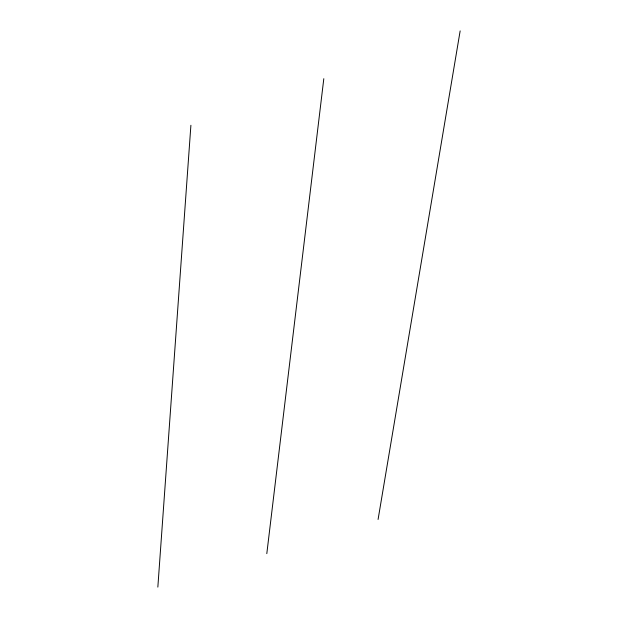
<?xml version="1.0" encoding="UTF-8"?>
<svg xmlns="http://www.w3.org/2000/svg" width="618" height="618" viewBox="0 0 618 618"><rect width="100%" height="100%" fill="white"/><g stroke="black" fill="none" stroke-linecap="round" stroke-linejoin="round"><path stroke-width="0.93" d="M157.845 587.1L190.9 125.276M266.806 553.635L323.809 78.695M378.077 519.46L460.155 30.9"/></g></svg>
